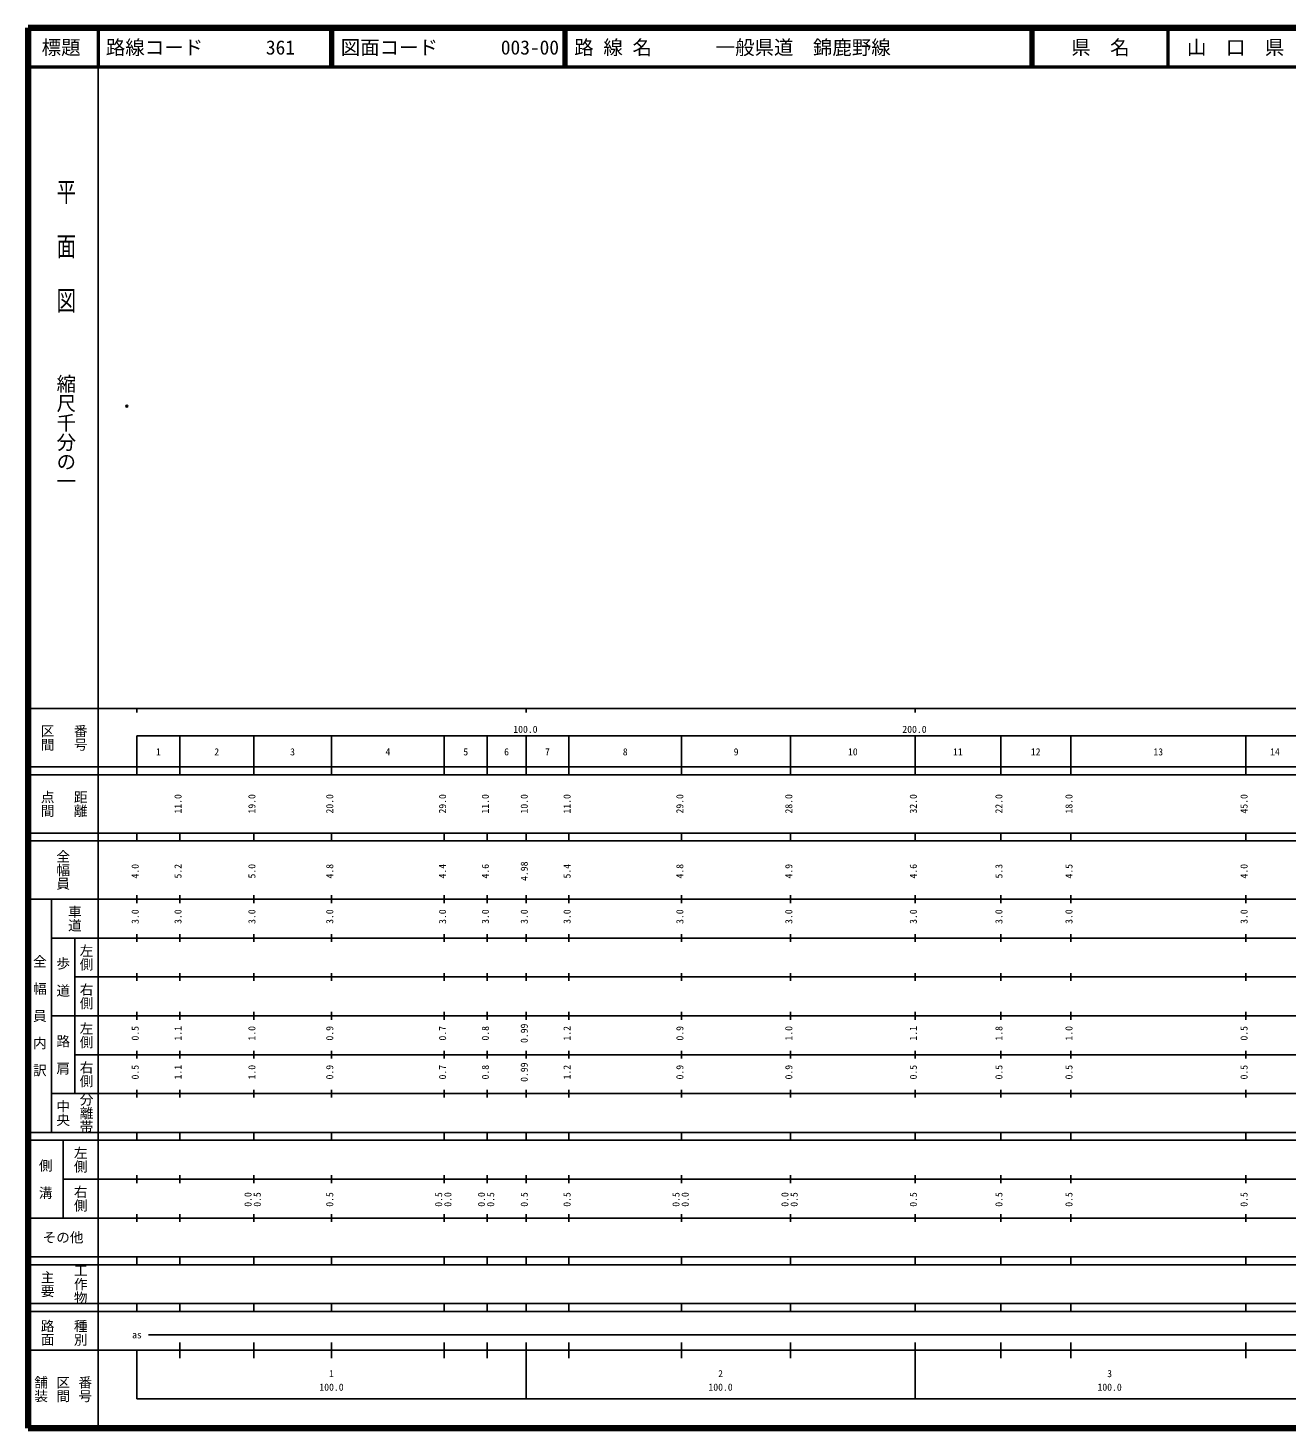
# Model space of a CAD drawing. Units: millimetres on the paper. Extents: x 40 to 680, y 20 to 380.
# Drawn here: x 40 to 363.6, y 20 to 380 of the extents above; entities that cross this region are included whole.
import ezdxf
from ezdxf.enums import TextEntityAlignment as Align

# ---------------------------------------------------------------- set-up
doc = ezdxf.new("R2010")
doc.units = ezdxf.units.MM
doc.header["$PDMODE"] = 32
doc.header["$PDSIZE"] = 0.5
doc.layers.add('M-OTRS', color=6, linetype='Continuous')
doc.layers.add('M-TTL-TXT', color=7, linetype='Continuous')
for name, color, linetype, lineweight in [('M-TTL', 2, 'Continuous', 140), ('M-TTL-BAND', 7, 'Continuous', 25), ('M-TTL-LINE', 7, 'Continuous', 50)]:
    doc.layers.add(name, color=color, linetype=linetype, lineweight=lineweight)
doc.styles.add('@ＭＳ ゴシック', font='')
doc.styles.add('ＭＳ ゴシック', font='')
doc.styles.get('@ＭＳ ゴシック').set_extended_font_data('@MS Gothic')
doc.styles.get('ＭＳ ゴシック').set_extended_font_data('MS Gothic')

msp = doc.modelspace()

# ---------------------------------------------------------------- linework, layer by layer
at = {"layer": 'M-OTRS'}
msp.add_point((65.367, 282.757), dxfattribs=at)
at = {"layer": 'M-TTL'}
for p, q in [((40, 380), (40, 20)), ((680, 380), (40, 380)), ((40, 20), (680, 20))]:
    msp.add_line(p, q, dxfattribs=at)
at = {"layer": 'M-TTL-BAND'}
for p, q in [((58, 370), (58, 20)), ((40, 205), (579, 205)), ((68, 205), (68, 204)), ((168, 205), (168, 204)), ((268, 205), (268, 204)), ((68, 198), (579, 198)), ((68, 198), (68, 188)), ((79, 188), (79, 198)), ((98, 188), (98, 198)), ((118, 188), (118, 198)), ((147, 188), (147, 198)), ((158, 188), (158, 198)), ((168, 188), (168, 198)), ((179, 188), (179, 198)), ((208, 188), (208, 198)), ((236, 188), (236, 198)), ((268, 188), (268, 198)), ((290, 188), (290, 198)), ((308, 188), (308, 198)), ((353, 188), (353, 198)), ((40, 190), (579, 190)), ((40, 188), (579, 188)), ((40, 173), (579, 173)), ((68, 171), (68, 173)), ((79, 171), (79, 173)), ((98, 171), (98, 173)), ((118, 171), (118, 173)), ((147, 171), (147, 173)), ((158, 171), (158, 173)), ((168, 171), (168, 173)), ((179, 171), (179, 173)), ((208, 171), (208, 173)), ((236, 171), (236, 173)), ((268, 171), (268, 173)), ((290, 171), (290, 173)), ((308, 171), (308, 173)), ((353, 171), (353, 173)), ((40, 171), (579, 171)), ((40, 156), (579, 156)), ((46, 96), (46, 156)), ((68, 155), (68, 157)), ((79, 155), (79, 157)), ((98, 155), (98, 157)), ((118, 155), (118, 157)), ((147, 155), (147, 157)), ((158, 155), (158, 157)), ((168, 155), (168, 157)), ((179, 155), (179, 157)), ((208, 155), (208, 157)), ((236, 155), (236, 157)), ((268, 155), (268, 157)), ((290, 155), (290, 157)), ((308, 155), (308, 157)), ((353, 155), (353, 157)), ((46, 146), (579, 146)), ((52, 146), (52, 106)), ((68, 145), (68, 147)), ((79, 145), (79, 147)), ((98, 145), (98, 147)), ((118, 145), (118, 147)), ((147, 145), (147, 147)), ((158, 145), (158, 147)), ((168, 145), (168, 147)), ((179, 145), (179, 147)), ((208, 145), (208, 147)), ((236, 145), (236, 147)), ((268, 145), (268, 147)), ((290, 145), (290, 147)), ((308, 145), (308, 147)), ((353, 145), (353, 147)), ((68, 135), (68, 137)), ((79, 135), (79, 137)), ((98, 135), (98, 137)), ((118, 135), (118, 137)), ((147, 135), (147, 137)), ((158, 135), (158, 137)), ((168, 135), (168, 137)), ((179, 135), (179, 137)), ((208, 135), (208, 137)), ((236, 135), (236, 137)), ((268, 135), (268, 137)), ((290, 135), (290, 137)), ((308, 135), (308, 137)), ((353, 135), (353, 137)), ((52, 136), (579, 136)), ((46, 126), (579, 126)), ((68, 125), (68, 127)), ((79, 125), (79, 127)), ((98, 125), (98, 127)), ((118, 125), (118, 127)), ((147, 125), (147, 127)), ((158, 125), (158, 127)), ((168, 125), (168, 127)), ((179, 125), (179, 127)), ((208, 125), (208, 127)), ((236, 125), (236, 127)), ((268, 125), (268, 127)), ((290, 125), (290, 127)), ((308, 125), (308, 127)), ((353, 125), (353, 127)), ((52, 116), (579, 116)), ((68, 115), (68, 117)), ((79, 115), (79, 117)), ((98, 115), (98, 117)), ((118, 115), (118, 117)), ((147, 115), (147, 117)), ((158, 115), (158, 117)), ((168, 115), (168, 117)), ((179, 115), (179, 117)), ((208, 115), (208, 117)), ((236, 115), (236, 117)), ((268, 115), (268, 117)), ((290, 115), (290, 117)), ((308, 115), (308, 117)), ((353, 115), (353, 117)), ((46, 106), (579, 106)), ((68, 105), (68, 107)), ((79, 105), (79, 107)), ((98, 105), (98, 107)), ((118, 105), (118, 107)), ((147, 105), (147, 107)), ((158, 105), (158, 107)), ((168, 105), (168, 107)), ((179, 105), (179, 107)), ((208, 105), (208, 107)), ((236, 105), (236, 107)), ((268, 105), (268, 107)), ((290, 105), (290, 107)), ((308, 105), (308, 107)), ((353, 105), (353, 107)), ((40, 96), (579, 96)), ((40, 94), (579, 94)), ((49, 94), (49, 74)), ((68, 94), (68, 96)), ((79, 94), (79, 96)), ((98, 94), (98, 96)), ((118, 94), (118, 96)), ((147, 94), (147, 96)), ((158, 94), (158, 96)), ((168, 94), (168, 96)), ((179, 94), (179, 96)), ((208, 94), (208, 96)), ((236, 94), (236, 96)), ((268, 94), (268, 96)), ((290, 94), (290, 96)), ((308, 94), (308, 96)), ((353, 94), (353, 96)), ((49, 84), (579, 84)), ((68, 83), (68, 85)), ((79, 83), (79, 85)), ((98, 83), (98, 85)), ((118, 83), (118, 85)), ((147, 83), (147, 85)), ((158, 83), (158, 85)), ((168, 83), (168, 85)), ((179, 83), (179, 85)), ((208, 83), (208, 85)), ((236, 83), (236, 85)), ((268, 83), (268, 85)), ((290, 83), (290, 85)), ((308, 83), (308, 85)), ((353, 83), (353, 85)), ((40, 74), (579, 74)), ((68, 73), (68, 75)), ((79, 73), (79, 75)), ((98, 73), (98, 75)), ((118, 73), (118, 75)), ((147, 73), (147, 75)), ((158, 73), (158, 75)), ((168, 73), (168, 75)), ((179, 73), (179, 75)), ((208, 73), (208, 75)), ((236, 73), (236, 75)), ((268, 73), (268, 75)), ((290, 73), (290, 75)), ((308, 73), (308, 75)), ((353, 73), (353, 75)), ((40, 64), (579, 64)), ((40, 62), (579, 62)), ((68, 62), (68, 64)), ((79, 62), (79, 64)), ((98, 62), (98, 64)), ((118, 62), (118, 64)), ((147, 62), (147, 64)), ((158, 62), (158, 64)), ((168, 62), (168, 64)), ((179, 62), (179, 64)), ((208, 62), (208, 64)), ((236, 62), (236, 64)), ((268, 62), (268, 64)), ((290, 62), (290, 64)), ((308, 62), (308, 64)), ((353, 62), (353, 64)), ((40, 52), (579, 52)), ((68, 50), (68, 52)), ((79, 50), (79, 52)), ((98, 50), (98, 52)), ((118, 50), (118, 52)), ((147, 50), (147, 52)), ((158, 50), (158, 52)), ((168, 50), (168, 52)), ((179, 50), (179, 52)), ((208, 50), (208, 52)), ((236, 50), (236, 52)), ((268, 50), (268, 52)), ((290, 50), (290, 52)), ((308, 50), (308, 52)), ((353, 50), (353, 52)), ((40, 50), (579, 50)), ((71, 44), (565, 44)), ((40, 40), (579, 40)), ((68, 40), (68, 27.5)), ((79, 38), (79, 42)), ((98, 38), (98, 42)), ((118, 38), (118, 42)), ((147, 38), (147, 42)), ((158, 38), (158, 42)), ((168, 27.5), (168, 42)), ((179, 38), (179, 42)), ((208, 38), (208, 42)), ((236, 38), (236, 42)), ((268, 27.5), (268, 42)), ((290, 38), (290, 42)), ((308, 38), (308, 42)), ((353, 38), (353, 42)), ((68, 27.5), (579, 27.5))]:
    msp.add_line(p, q, dxfattribs=at)
at = {"layer": 'M-TTL-LINE'}
for p, q in [((58, 380), (58, 370)), ((117.75, 380), (117.75, 370)), ((118.25, 380), (118.25, 370)), ((177.75, 380), (177.75, 370)), ((178.25, 380), (178.25, 370)), ((297.75, 380), (297.75, 370)), ((298.25, 380), (298.25, 370)), ((333, 380), (333, 370)), ((40, 370), (680, 370))]:
    msp.add_line(p, q, dxfattribs=at)

# ---------------------------------------------------------------- texts
at = {"layer": 'M-TTL-BAND', "style": '@ＭＳ ゴシック', "width": 1.4}
msp.add_text('平  面  図', height=3.666, rotation=270, dxfattribs=at).set_placement((49.777, 306.475), align=Align.MIDDLE_RIGHT)
at = {"layer": 'M-TTL-BAND', "style": '@ＭＳ ゴシック'}
msp.add_text('縮尺千分の一', height=3.666, rotation=270, dxfattribs=at).set_placement((49.777, 261.03), align=Align.MIDDLE_RIGHT)
for s, p in [('区間', (45, 197.5)), ('番号', (53.5, 197.5)), ('点間', (45, 180.5)), ('距離', (53.5, 180.5)), ('全幅員', (49, 163.5)), ('車道', (52, 151)), ('左側', (55, 141)), ('全\u3000幅\u3000員\u3000内\u3000訳', (43, 126)), ('歩\u3000道', (49, 136)), ('右側', (55, 131)), ('左側', (55, 121)), ('路\u3000肩', (49, 116)), ('右側', (55, 111)), ('分離帯', (55, 101)), ('中央', (49, 101)), ('左側', (53.5, 89)), ('側\u3000溝', (44.5, 84)), ('右側', (53.5, 79)), ('工作物', (53.5, 57)), ('主要', (45, 57)), ('路面', (45, 44.5)), ('種別', (53.5, 44.5)), ('舗装', (43.333, 30)), ('区間', (49, 30)), ('番号', (54.667, 30))]:
    msp.add_text(s, height=2.566, rotation=270, dxfattribs=at).set_placement(p, align=Align.MIDDLE_CENTER)
at = {"layer": 'M-TTL-BAND', "style": 'ＭＳ ゴシック'}
for s, p in [('100.0', (167.844, 198.195)), ('200.0', (267.844, 198.195)), ('1', (73.5, 192.405)), ('2', (88.5, 192.405)), ('3', (108, 192.405)), ('4', (132.5, 192.405)), ('5', (152.5, 192.405)), ('6', (163, 192.405)), ('7', (173.5, 192.405)), ('8', (193.5, 192.405)), ('9', (222, 192.405)), ('10', (252, 192.405)), ('11', (279, 192.405)), ('12', (299, 192.405)), ('13', (330.5, 192.405)), ('14', (360.5, 192.405)), ('as', (68, 42.5)), ('1', (118, 32.523)), ('2', (218, 32.523)), ('3', (318, 32.523)), ('100.0', (118, 29.033)), ('100.0', (218, 29.033)), ('100.0', (318, 29.033))]:
    msp.add_text(s, height=1.833, dxfattribs=at).set_placement(p, align=Align.BOTTOM_CENTER)
for s, p in [('11.0', (80, 180.5)), ('19.0', (99, 180.5)), ('20.0', (119, 180.5)), ('29.0', (148, 180.5)), ('11.0', (159, 180.5)), ('10.0', (169, 180.5)), ('11.0', (180, 180.5)), ('29.0', (209, 180.5)), ('28.0', (237, 180.5)), ('32.0', (269, 180.5)), ('22.0', (291, 180.5)), ('18.0', (309, 180.5)), ('45.0', (354, 180.5)), ('4.0', (69, 163.174)), ('5.2', (80, 163.174)), ('5.0', (99, 163.174)), ('4.8', (119, 163.174)), ('4.4', (148, 163.174)), ('4.6', (159, 163.174)), ('4.98', (169, 163.174)), ('5.4', (180, 163.174)), ('4.8', (209, 163.174)), ('4.9', (237, 163.174)), ('4.6', (269, 163.174)), ('5.3', (291, 163.174)), ('4.5', (309, 163.174)), ('4.0', (354, 163.174)), ('3.0', (69, 151.5)), ('3.0', (80, 151.5)), ('3.0', (99, 151.5)), ('3.0', (119, 151.5)), ('3.0', (148, 151.5)), ('3.0', (159, 151.5)), ('3.0', (169, 151.5)), ('3.0', (180, 151.5)), ('3.0', (209, 151.5)), ('3.0', (237, 151.5)), ('3.0', (269, 151.5)), ('3.0', (291, 151.5)), ('3.0', (309, 151.5)), ('3.0', (354, 151.5)), ('0.5', (69, 121.5)), ('1.1', (80, 121.5)), ('1.0', (99, 121.5)), ('0.9', (119, 121.5)), ('0.7', (148, 121.5)), ('0.8', (159, 121.5)), ('0.99', (169, 121.5)), ('1.2', (180, 121.5)), ('0.9', (209, 121.5)), ('1.0', (237, 121.5)), ('1.1', (269, 121.5)), ('1.8', (291, 121.5)), ('1.0', (309, 121.5)), ('0.5', (354, 121.5)), ('0.5', (69, 111.5)), ('1.1', (80, 111.5)), ('1.0', (99, 111.5)), ('0.9', (119, 111.5)), ('0.7', (148, 111.5)), ('0.8', (159, 111.5)), ('0.99', (169, 111.5)), ('1.2', (180, 111.5)), ('0.9', (209, 111.5)), ('0.9', (237, 111.5)), ('0.5', (269, 111.5)), ('0.5', (291, 111.5)), ('0.5', (309, 111.5)), ('0.5', (354, 111.5)), ('0.0', (98, 78.764)), ('0.5', (100.37, 78.764)), ('0.5', (119, 78.764)), ('0.5', (147, 78.764)), ('0.0', (149.37, 78.764)), ('0.0', (158, 78.764)), ('0.5', (160.37, 78.764)), ('0.5', (169, 78.764)), ('0.5', (180, 78.764)), ('0.5', (208, 78.764)), ('0.0', (210.37, 78.764)), ('0.0', (236, 78.764)), ('0.5', (238.37, 78.764)), ('0.5', (269, 78.764)), ('0.5', (291, 78.764)), ('0.5', (309, 78.764)), ('0.5', (354, 78.764))]:
    msp.add_text(s, height=1.833, rotation=90, dxfattribs=at).set_placement(p, align=Align.BOTTOM_CENTER)
msp.add_text('その他', height=2.566, dxfattribs=at).set_placement((49, 69), align=Align.MIDDLE_CENTER)
at = {"layer": 'M-TTL-TXT', "style": 'ＭＳ ゴシック'}
for s, p in [('標題', (48.5, 375)), ('県\u3000名', (315.625, 375)), ('山\u3000口\u3000県', (350.375, 375))]:
    msp.add_text(s, height=3.666, dxfattribs=at).set_placement(p, align=Align.MIDDLE_CENTER)
for s, p in [('路線コード', (60, 375)), ('361', (101.142, 375)), ('図面コード', (120.38, 375)), ('003-00', (161.521, 375)), ('路 線 名', (180.38, 375)), ('一般県道\u3000錦鹿野線', (216.734, 375))]:
    msp.add_text(s, height=3.666, dxfattribs=at).set_placement(p, align=Align.MIDDLE_LEFT)

doc.saveas('drawing.dxf')
